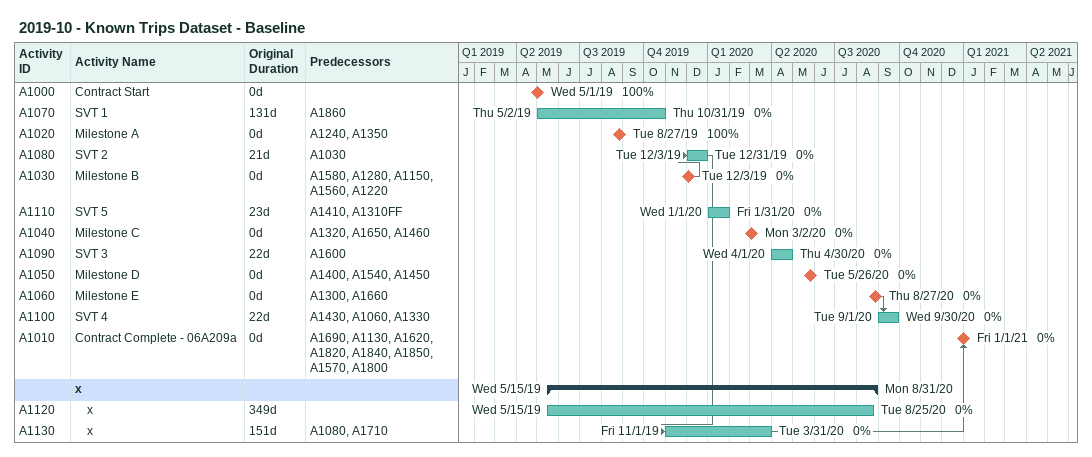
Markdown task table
2019-10 - Known Trips Dataset - Baseline

| ID | Level | Task | Original duration | Start | Finish | Predecessors | % complete |
|---|---|---|---|---|---|---|---|
| A1000 | 1 | Contract Start | 0d | 2019-05-01 | 2019-05-01 |  | 100 |
| A1070 | 1 | SVT 1 | 131d | 2019-05-02 | 2019-10-31 | A1860 | 0 |
| A1020 | 1 | Milestone A | 0d | 2019-08-27 | 2019-08-27 | A1240, A1350 | 100 |
| A1080 | 1 | SVT 2 | 21d | 2019-12-03 | 2019-12-31 | A1030 | 0 |
| A1030 | 1 | Milestone B | 0d | 2019-12-03 | 2019-12-03 | A1580, A1280, A1150, A1560, A1220 | 0 |
| A1110 | 1 | SVT 5 | 23d | 2020-01-01 | 2020-01-31 | A1410, A1310FF | 0 |
| A1040 | 1 | Milestone C | 0d | 2020-03-02 | 2020-03-02 | A1320, A1650, A1460 | 0 |
| A1090 | 1 | SVT 3 | 22d | 2020-04-01 | 2020-04-30 | A1600 | 0 |
| A1050 | 1 | Milestone D | 0d | 2020-05-26 | 2020-05-26 | A1400, A1540, A1450 | 0 |
| A1060 | 1 | Milestone E | 0d | 2020-08-27 | 2020-08-27 | A1300, A1660 | 0 |
| A1100 | 1 | SVT 4 | 22d | 2020-09-01 | 2020-09-30 | A1430, A1060, A1330 | 0 |
| A1010 | 1 | Contract Complete - 06A209a | 0d | 2021-01-01 | 2021-01-01 | A1690, A1130, A1620, A1820, A1840, A1850, A1570, A1800 | 0 |
|  | 1 | **x** |  | 2019-05-15 | 2020-08-31 |  |  |
| A1120 | 2 | x | 349d | 2019-05-15 | 2020-08-25 |  | 0 |
| A1130 | 2 | x | 151d | 2019-11-01 | 2020-03-31 | A1080, A1710 | 0 |
